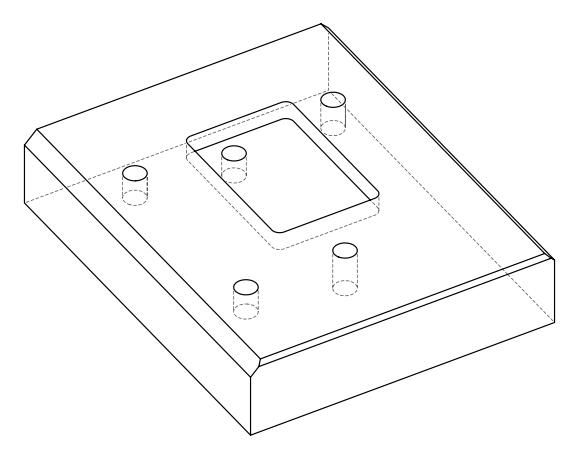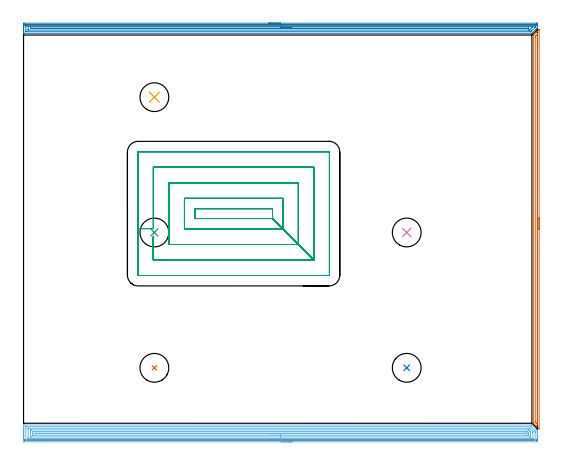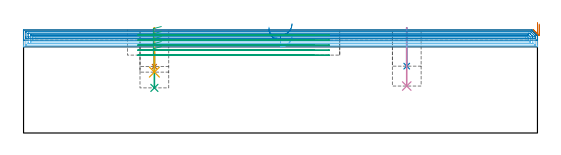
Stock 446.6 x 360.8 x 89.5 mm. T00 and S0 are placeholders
(PLAN: 9 operations, 2 tool changes, 61.1 min)
(1 INDEXABLE_INSERT_DRILL_BLIND_HOLE_FROM_SOLID | STEP1POCKET | UGT0302_004 | 0.14 min | 15541 mm3)
(2 INDEXABLE_INSERT_DRILL_BLIND_HOLE_FROM_SOLID_1 | STEP1POCKET_1 | UGT0302_004 | 0.14 min | 15394 mm3)
(3 INDEXABLE_INSERT_DRILL_BLIND_HOLE_FROM_SOLID_2 | STEP1POCKET_2 | UGT0302_004 | 0.13 min | 24659 mm3)
(4 INDEXABLE_INSERT_DRILL_BLIND_HOLE_FROM_SOLID_3 | STEP1POCKET_3 | UGT0302_004 | 0.2 min | 23879 mm3)
(5 INDEXABLE_INSERT_DRILL_BLIND_HOLE_FROM_SOLID_4 | STEP1POCKET_4 | UGT0302_004 | 0.16 min | 17945 mm3)
(6 AREA_MILL | FG_CHAMFER_SURFACE | UGT0205_001 | 21.59 min | 47599 mm3)
(7 AREA_MILL_1 | FG_CHAMFER_SURFACE_1 | UGT0205_001 | 5.66 min | 3995 mm3)
(8 AREA_MILL_2 | FG_CHAMFER_SURFACE_2 | UGT0205_001 | 14.41 min | 17224 mm3)
(9 MILL_RECTANGULAR_POCKET | POCKET_RECTANGULAR_STRAIGHT | UGT0201_100 | Follow Part, ap 4.5, ae 75% | 18.65 min | 492933 mm3)
(TOOL UGT0302_004 | Indexable Insert Drill 25mm | D25 PA180 FL50 Z2)
(TOOL UGT0205_001 | Chamfer Mill 20 x 3 x 45 deg. | D20 FL50 Z2)
(TOOL UGT0201_100 | End Mill 18 mm | D18 FL22 Z2)
(OP 1 INDEXABLE_INSERT_DRILL_BLIND_HOLE_FROM_SOLID)
G17 G21 G94 G90
T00 M6
G54
G17 G0 G90 X113.7 Y62.8 S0 M3
G43 Z99.5 H0
G94 G81 G98 Z57.8 F250. R91.5
G80
M5
M2
(OP 2 INDEXABLE_INSERT_DRILL_BLIND_HOLE_FROM_SOLID_1)
G17 G21 G94 G90
T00 M6
G54
G17 G0 G90 X333. Y62.8 S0 M3
G43 Z99.5 H0
G94 G81 G98 Z58.1 F250. R91.5
G80
M5
M2
(OP 3 INDEXABLE_INSERT_DRILL_BLIND_HOLE_FROM_SOLID_2)
G17 G21 G94 G90
T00 M6
G54
G17 G0 G90 X113.7 Y180.4 S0 M3
G43 Z99.5 H0
G94 G81 G98 Z39.2 F250. R69.7
G80
M5
M2
(OP 4 INDEXABLE_INSERT_DRILL_BLIND_HOLE_FROM_SOLID_3)
G17 G21 G94 G90
T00 M6
G54
G17 G0 G90 X333. Y180.4 S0 M3
G43 Z99.5 H0
G94 G81 G98 Z40.8 F250. R91.5
G80
M5
M2
(OP 5 INDEXABLE_INSERT_DRILL_BLIND_HOLE_FROM_SOLID_4)
G17 G21 G94 G90
T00 M6
G54
G17 G0 G90 X113.7 Y298. S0 M3
G43 Z99.5 H0
G94 G81 G98 Z52.9 F250. R91.5
G80
M5
M2
(OP 6 AREA_MILL)
G17 G21 G94 G90
T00 M6
G54
G17 G0 G90 X233.3 Y-1.5 S1061 M3
G43 Z99.5 H0
Z84.9
G94 G1 X233.262 Z84.028 F250.
X233.148 Z83.163
X232.959 Z82.312
X232.697 Z81.48
X232.363 Z80.674
X231.96 Z79.9
X231.491 Z79.164
X230.96 Z78.472
X230.371 Z77.829
X229.728 Z77.24
X229.036 Z76.708
X228.3 Z76.24
X227.526 Z75.837
X226.72 Z75.503
X225.888 Z75.241
X225.036 Z75.052
X224.172 Z74.938
X223.3 Z74.9
X0.631 Y-1.499 Z74.901
X0.03 Y-1.493 Z74.904
X0.007 Y-1.492 Z74.906
X0.003 Y-0.894 Z75.504
X0. Y-0.264 Z76.133
Y9.816 Z86.211
Y11.235 Z87.631
Y11.601 Z87.996
Y12.334 Z88.733
Y12.603 Z89.002
X0.003 Y13.035 Z89.427
X0.006 Y13.076 Z89.468
X0.009 Y13.097 Z89.488
X0.184 Y13.1 Z89.5
X441.498
X441.797 Y13.093 Z89.489
X441.809 Y13.092 Z89.488
X442.392 Y12.508 Z88.907
X446.267 Y8.633 Z85.032
X446.424 Y8.477 Z84.874
X446.565 Y8.331 Z84.729
X446.595 Y8.295 Z84.691
X446.598 Y8.254 Z84.652
X446.6 Y8.229 Z84.626
Y7.139 Z83.533
Y5.88 Z82.277
Y5.354 Z81.748
Y4.724 Z81.12
Y-0.894 Z75.504
X446.598 Y-1.159 Z75.238
X446.59 Y-1.492 Z74.906
X446.257 Y-1.499 Z74.899
X223.3 Y-1.5 Z74.9
Y-0.086 Z76.314
X2.335 Y-0.085 Z76.315
X2.165 Y-0.082 Z76.318
X2.054 Y-0.079 Z76.321
X2.009 Y-0.073 Z76.327
X2.007 Y-0.06 Z76.34
X2.004 Y-0.001 Z76.399
X2. Y0.417 Z76.817
Y11.127 Z87.527
X2.004 Y11.601 Z88.001
X2.007 Y11.653 Z88.053
X2.009 Y11.673 Z88.073
X2.081 Y11.679 Z88.079
X2.25 Y11.684 Z88.084
X2.335 Y11.685 Z88.085
X440.52
X440.604 Y11.684 Z88.084
X440.688 Y11.682 Z88.082
X440.741 Y11.679 Z88.079
X440.781 Y11.657 Z88.057
X440.841 Y11.601 Z88.001
X441.498 Y10.952 Z87.352
X443.526 Y8.924 Z85.324
X444.181 Y8.266 Z84.666
X444.408 Y8.031 Z84.431
X444.59 Y7.82 Z84.22
X444.596 Y7.616 Z84.016
X444.599 Y7.139 Z83.539
X444.6 Y6.72 Z83.12
Y0.473 Z76.873
X444.596 Y-0.001 Z76.399
X444.593 Y-0.053 Z76.347
X444.591 Y-0.073 Z76.327
X444.519 Y-0.079 Z76.321
X444.35 Y-0.084 Z76.316
X444.265 Y-0.085 Z76.315
X223.3 Y-0.086 Z76.314
Y1.328 Z77.728
X4.664 Y1.329 Z77.729
X4.208 Y1.33 Z77.73
X4.056 Y1.333 Z77.733
X4.01 Y1.335 Z77.735
X4.005 Y1.438 Z77.838
X4.002 Y1.576 Z77.976
X4. Y1.784 Z78.184
Y1.991 Z78.391
X4.001 Y9.816 Z86.216
X4.002 Y10.022 Z86.422
X4.01 Y10.23 Z86.63
X4.017 Y10.265 Z86.665
X4.038 Y10.268 Z86.668
X4.094 Y10.27 Z86.67
X4.208 Y10.271 Z86.671
X4.646 Y10.272 Z86.672
X438.815 Y10.271 Z86.671
X439.256 Y10.269 Z86.669
X439.71 Y10.264 Z86.664
X440.175 Y9.816 Z86.216
X440.604 Y9.396 Z85.796
X442.392 Y7.609 Z84.009
X442.508 Y7.49 Z83.89
X442.564 Y7.43 Z83.83
X442.588 Y7.401 Z83.801
X442.592 Y7.346 Z83.746
X442.598 Y7.139 Z83.539
X442.6 Y6.932 Z83.332
X442.599 Y1.784 Z78.184
X442.598 Y1.578 Z77.978
X442.59 Y1.37 Z77.77
X442.583 Y1.334 Z77.734
X442.562 Y1.332 Z77.732
X442.506 Y1.33 Z77.73
X442.392 Y1.329 Z77.729
X441.954 Y1.328 Z77.728
X223.3
Y2.743 Z79.143
X6.824
X6.055 Y2.749 Z79.149
X6.016
X6.01 Y2.792 Z79.192
X6.006 Y2.902 Z79.302
X6.002 Y3.123 Z79.523
X6. Y3.565 Z79.965
Y8.027 Z84.427
X6.002 Y8.476 Z84.876
X6.006 Y8.698 Z85.098
X6.01 Y8.808 Z85.208
X6.017 Y8.851 Z85.251
X6.068 Y8.852 Z85.252
X6.89 Y8.857 Z85.257
X6.957
X438.401
X438.608 Y8.855 Z85.255
X438.659 Y8.853 Z85.253
X438.681 Y8.851 Z85.251
X438.707 Y8.832 Z85.232
X438.815 Y8.732 Z85.132
X439.52 Y8.031 Z84.431
X439.71 Y7.842 Z84.242
X440.411 Y7.139 Z83.539
X440.509 Y7.037 Z83.437
X440.566 Y6.973 Z83.373
X440.59 Y6.942 Z83.342
X440.592 Y6.916 Z83.316
X440.597 Y6.694 Z83.094
X440.6 Y6.25 Z82.65
Y6.246 Z82.646
Y3.572 Z79.972
X440.598 Y3.124 Z79.524
X440.594 Y2.902 Z79.302
X440.59 Y2.792 Z79.192
X440.583 Y2.749 Z79.149
X440.532 Y2.748 Z79.148
X439.71 Y2.743 Z79.143
X439.643
X223.3
Y4.157 Z80.557
X8.984
X8.679 Y4.158 Z80.558
X8.085 Y4.161 Z80.561
X8.03 Y4.164 Z80.564
X8.01 Y4.173 Z80.573
X8.004 Y4.243 Z80.643
X8.002 Y4.461 Z80.861
X8. Y5.139 Z81.539
Y6.924 Z83.324
X8.001 Y7.139 Z83.539
X8.003 Y7.308 Z83.708
X8.007 Y7.392 Z83.792
X8.009 Y7.429 Z83.829
X8.07 Y7.436 Z83.836
X8.377 Y7.44 Z83.84
X8.679 Y7.442 Z83.842
X9.268 Y7.443 Z83.843
X436.723 Y7.442 Z83.842
X437.027 Y7.441 Z83.841
X437.623 Y7.436 Z83.836
X437.921 Y7.177 Z83.577
X437.959 Y7.139 Z83.539
X438.59 Y6.471 Z82.871
X438.593 Y6.246 Z82.646
X438.599 Y5.569 Z81.969
Y4.461 Z80.861
X438.597 Y4.292 Z80.692
X438.594 Y4.207 Z80.607
X438.591 Y4.171 Z80.571
X438.53 Y4.164 Z80.564
X438.223 Y4.16 Z80.56
X437.921 Y4.158 Z80.558
X437.332 Y4.157 Z80.557
X223.3
Y5.571 Z81.971
X10.467
X10.248 Y5.573 Z81.973
X10.087 Y5.576 Z81.976
X10.015 Y5.578 Z81.978
X10.01 Y5.619 Z82.019
X10.007 Y5.813 Z82.213
X10.018 Y6.022 Z82.422
X10.467 Y6.026 Z82.426
X10.686 Y6.028 Z82.428
X436.133
X436.352 Y6.027 Z82.427
X436.513 Y6.024 Z82.424
X436.585 Y6.022 Z82.422
X436.59 Y5.981 Z82.381
X436.593 Y5.787 Z82.187
X436.582 Y5.578 Z81.978
X436.133 Y5.573 Z81.973
X435.914 Y5.572 Z81.972
X223.3 Y5.571 Z81.971
X222.428 Z82.009
X221.563 Z82.123
X220.712 Z82.312
X219.88 Z82.574
X219.074 Z82.908
X218.3 Z83.311
X217.564 Z83.78
X216.872 Z84.311
X216.229 Z84.9
X215.64 Z85.543
X215.108 Z86.235
X214.64 Z86.971
X214.237 Z87.745
X213.903 Z88.551
X213.641 Z89.383
X213.452 Z90.235
X213.338 Z91.1
X213.3 Z91.971
G0 Z99.5
M5
M2
(OP 7 AREA_MILL_1)
G17 G21 G94 G90
T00 M6
G54
G17 G0 G90 X448.1 Y193.3 S1061 M3
G43 Z99.5 H0
Z94.7
G94 G1 Y193.262 Z93.828 F250.
Y193.148 Z92.964
Y192.959 Z92.112
Y192.697 Z91.28
Y192.363 Z90.474
Y191.96 Z89.7
Y191.492 Z88.964
Y190.96 Z88.272
Y190.371 Z87.629
Y189.728 Z87.04
Y189.036 Z86.508
Y188.3 Z86.04
Y187.526 Z85.637
Y186.72 Z85.303
Y185.888 Z85.041
Y185.036 Z84.852
Y184.172 Z84.738
Y183.3 Z84.7
Y9.898
X448.094 Y9.824 Z84.704
X448.093 Y9.818 Z84.705
X448.075 Y9.824 Z84.723
X445.708 Y12.192 Z87.092
X443.43 Y14.471 Z89.369
X443.304 Y14.605 Z89.49
X443.3 Y14.886 Z89.5
Y351.714
X443.304 Y351.995 Z89.49
X443.431 Y352.131 Z89.369
X447.778 Y356.479 Z85.021
X447.933 Y356.634 Z84.864
X448.079 Y356.776 Z84.718
X448.095 Y356.783 Z84.703
X448.099 Y356.776 Z84.699
X448.1 Y183.3 Z84.7
X446.686 Z86.114
Y14.794
X446.685 Y13.993 Z86.115
X446.683 Y13.903 Z86.117
X446.679 Y13.809 Z86.121
X446.667 Y13.694 Z86.133
X446.593 Y13.764 Z86.207
X446.358 Y13.993 Z86.442
X445.7 Y14.65 Z87.1
X445.463 Y14.886 Z87.337
X444.807 Y15.546 Z87.993
X444.751 Y15.607 Z88.049
X444.725 Y15.637 Z88.075
X444.721 Y15.688 Z88.079
X444.717 Y15.78 Z88.083
X444.715 Y15.872 Z88.085
X444.714 Y350.019 Z88.086
X444.719 Y350.82 Z88.081
X444.72 Y350.907 Z88.08
X444.734 Y350.972 Z88.066
X444.807 Y351.05 Z87.993
X445.136 Y351.384 Z87.664
X445.463 Y351.714 Z87.337
X446.475 Y352.725 Z86.325
X446.593 Y352.843 Z86.207
X446.633 Y352.881 Z86.167
X446.666 Y352.909 Z86.134
X446.678 Y352.918 Z86.122
X446.68 Y352.885 Z86.12
X446.684 Y352.7 Z86.116
X446.686 Y352.607 Z86.114
Y352.514
Y183.3
Y182.428 Z86.152
Y181.564 Z86.266
Y180.712 Z86.455
Y179.88 Z86.717
Y179.074 Z87.051
Y178.3 Z87.454
Y177.564 Z87.923
Y176.872 Z88.454
Y176.229 Z89.043
Y175.64 Z89.686
Y175.108 Z90.378
Y174.64 Z91.114
Y174.237 Z91.888
Y173.903 Z92.694
Y173.641 Z93.526
Y173.452 Z94.378
Y173.338 Z95.243
Y173.3 Z96.114
G0 Z99.5
M5
M2
(OP 8 AREA_MILL_2)
G17 G21 G94 G90
T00 M6
G54
G17 G0 G90 X213.3 Y362.3 S1061 M3
G43 Z99.5 H0
Z90.7
G94 G1 X213.338 Z89.828 F250.
X213.452 Z88.964
X213.641 Z88.112
X213.903 Z87.28
X214.237 Z86.474
X214.64 Z85.7
X215.109 Z84.964
X215.64 Z84.272
X216.229 Z83.629
X216.872 Z83.04
X217.564 Z82.508
X218.3 Z82.04
X219.074 Z81.637
X219.88 Z81.303
X220.712 Z81.041
X221.564 Z80.852
X222.428 Z80.738
X223.3 Z80.7
X445.525
X445.969 Y362.299 Z80.701
X446.408 Y362.295 Z80.703
X446.59 Y362.291 Z80.705
X446.6 Y361.862 Z81.133
Y361.603 Z81.393
Y360.982 Z82.012
Y360.463 Z82.534
Y360.101 Z82.894
Y359.582 Z83.414
Y359.221 Z83.773
Y358.442 Z84.556
Y358.391 Z84.607
X446.597 Y358.34 Z84.657
X446.594 Y358.305 Z84.692
X446.565 Y358.269 Z84.729
X446.408 Y358.108 Z84.892
X445.969 Y357.669 Z85.33
X445.762 Y357.46 Z85.536
X445.169 Y356.869 Z86.131
X445.075 Y356.774 Z86.224
X444.881 Y356.579 Z86.417
X444.327 Y356.027 Z86.973
X444.181 Y355.88 Z87.118
X444.001 Y355.699 Z87.297
X442.392 Y354.091 Z88.906
X442.24 Y353.938 Z89.057
X442.087 Y353.786 Z89.212
X441.945 Y353.645 Z89.353
X441.805 Y353.505 Z89.491
X441.498 Y353.5 Z89.5
X0.184
X0.004 Y353.499 Z89.492
X0. Y353.859 Z89.141
Y354.095 Z88.904
Y354.818 Z88.177
Y356.06 Z86.937
Y357.46 Z85.536
Y361.603 Z81.395
X0.004 Y361.862 Z81.135
X0.01 Y362.292 Z80.706
X0.191 Y362.295 Z80.703
X0.631 Y362.3 Z80.7
X223.3
Y360.886 Z82.114
X444.279 Y360.885 Z82.115
X444.556 Y360.88 Z82.12
X444.584 Y360.879 Z82.121
X444.59 Y360.862 Z82.138
X444.596 Y360.826 Z82.174
X444.598 Y360.792 Z82.208
X444.6 Y359.689 Z83.311
X444.598 Y359.221 Z83.779
X444.595 Y358.813 Z84.187
X444.59 Y358.752 Z84.248
X444.56 Y358.718 Z84.282
X444.479 Y358.633 Z84.367
X444.191 Y358.34 Z84.66
X441.515 Y355.665 Z87.335
X441.079 Y355.231 Z87.769
X440.918 Y355.074 Z87.926
X440.788 Y354.949 Z88.051
X440.749 Y354.921 Z88.079
X440.703 Y354.919 Z88.081
X440.604 Y354.916 Z88.084
X440.506 Y354.915 Z88.085
X2.321
X2.044 Y354.92 Z88.08
X2.016 Y354.921 Z88.079
X2.01 Y354.938 Z88.062
X2.004 Y354.974 Z88.026
X2.002 Y355.008 Z87.992
X2. Y355.231 Z87.769
Y355.699 Z87.301
Y359.221 Z83.779
Y359.633 Z83.367
X2.003 Y360.101 Z82.899
X2.01 Y360.505 Z82.495
X2.03 Y360.879 Z82.121
X2.419 Y360.884 Z82.116
X2.517 Y360.885 Z82.115
X223.3 Y360.886 Z82.114
Y359.472 Z83.528
X442.392 Y359.471 Z83.529
X442.477 Y359.47 Z83.53
X442.544 Y359.467 Z83.533
X442.582 Y359.465 Z83.535
X442.59 Y359.425 Z83.575
Y359.221 Z83.779
X442.502 Y359.113 Z83.887
X442.392 Y358.995 Z84.005
X442.064 Y358.664 Z84.336
X441.741 Y358.34 Z84.66
X440.604 Y357.203 Z85.797
X440.289 Y356.889 Z86.111
X439.975 Y356.579 Z86.421
X439.84 Y356.451 Z86.549
X439.71 Y356.336 Z86.664
X439.068 Y356.33 Z86.67
X438.815 Y356.329 Z86.671
X4.208
X4.123 Y356.33 Z86.67
X4.056 Y356.333 Z86.667
X4.018 Y356.335 Z86.665
X4.01 Y356.375 Z86.625
X4.005 Y356.579 Z86.421
X4.001 Y356.783 Z86.217
X4.002 Y359.424 Z83.576
X4.006 Y359.454 Z83.546
X4.011 Y359.465 Z83.535
X4.018 Y359.467 Z83.533
X4.08 Y359.47 Z83.53
X4.208 Y359.471 Z83.529
X223.3 Y359.472 Z83.528
Y358.057 Z84.943
X438.587
X438.815 Y358.056 Z84.944
X438.95 Y358.053 Z84.947
X438.983 Y358.051 Z84.949
X438.962 Y358.021 Z84.979
X438.927 Y357.978 Z85.022
X438.9 Y357.949 Z85.051
X438.877 Y357.926 Z85.074
X438.815 Y357.868 Z85.132
X438.676 Y357.75 Z85.25
X438.524 Y357.746 Z85.254
X438.241 Y357.744 Z85.256
X437.921 Y357.743 Z85.257
X6.603
X6.284 Y357.744 Z85.256
X6.124 Y357.747 Z85.253
X6.025 Y357.749 Z85.251
X6.01 Y357.792 Z85.208
X6.008 Y357.9 Z85.1
X6.01 Y358.008 Z84.992
X6.025 Y358.051 Z84.949
X6.124 Y358.054 Z84.946
X6.285 Y358.056 Z84.944
X8.679 Y358.057 Z84.943
X223.3
X224.172 Z84.981
X225.037 Z85.095
X225.888 Z85.283
X226.72 Z85.546
X227.526 Z85.88
X228.3 Z86.282
X229.036 Z86.751
X229.728 Z87.282
X230.371 Z87.872
X230.96 Z88.515
X231.492 Z89.207
X231.96 Z89.943
X232.363 Z90.716
X232.697 Z91.522
X232.959 Z92.354
X233.148 Z93.206
X233.262 Z94.071
X233.3 Z94.943
G0 Z99.5
M5
M2
(OP 9 MILL_RECTANGULAR_POCKET)
G17 G21 G94 G90
T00 M6
G54
G17 G0 G90 X119.744 Y156.5 S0 M3
G43 Z99.5 H0
Z92.5
G94 G1 X112.8 Z90.639 F250.
Y177.024 Z85.14
Y156.5 F500.
X252.3
X216.3 Y192.5
Y201.1
X148.8
Y192.5
X216.3
X225.3 Y183.5
Y210.1
X139.8
Y183.5
X225.3
X238.8 Y170.
Y223.6
X126.3
Y170.
X238.8
X252.3 Y156.5
Y237.1
X112.8
Y183.775
X99.3
Y143.3
G3 X99.6 Y143. R0.3
G1 X265.5
G3 X265.8 Y143.3 R0.3
G1 Y250.3
G3 X265.5 Y250.6 R0.3
G1 X99.6
G3 X99.3 Y250.3 R0.3
G1 Y183.775
Y182.775
G0 X119.744 Y156.5 Z88.14
G1 X112.8 Z86.279 F250.
Y177.024 Z80.78
Y156.5 F500.
X252.3
X216.3 Y192.5
Y201.1
X148.8
Y192.5
X216.3
X225.3 Y183.5
Y210.1
X139.8
Y183.5
X225.3
X238.8 Y170.
Y223.6
X126.3
Y170.
X238.8
X252.3 Y156.5
Y237.1
X112.8
Y183.775
X99.3
Y143.3
G3 X99.6 Y143. R0.3
G1 X265.5
G3 X265.8 Y143.3 R0.3
G1 Y250.3
G3 X265.5 Y250.6 R0.3
G1 X99.6
G3 X99.3 Y250.3 R0.3
G1 Y183.775
Y182.775
G0 X119.744 Y156.5 Z83.78
G1 X112.8 Z81.919 F250.
Y177.024 Z76.42
Y156.5 F500.
X252.3
X216.3 Y192.5
Y201.1
X148.8
Y192.5
X216.3
X225.3 Y183.5
Y210.1
X139.8
Y183.5
X225.3
X238.8 Y170.
Y223.6
X126.3
Y170.
X238.8
X252.3 Y156.5
Y237.1
X112.8
Y183.775
X99.3
Y143.3
G3 X99.6 Y143. R0.3
G1 X265.5
G3 X265.8 Y143.3 R0.3
G1 Y250.3
G3 X265.5 Y250.6 R0.3
G1 X99.6
G3 X99.3 Y250.3 R0.3
G1 Y183.775
Y182.775
G0 X119.744 Y156.5 Z79.42
G1 X112.8 Z77.559 F250.
Y177.024 Z72.06
Y156.5 F500.
X252.3
X216.3 Y192.5
Y201.1
X148.8
Y192.5
X216.3
X225.3 Y183.5
Y210.1
X139.8
Y183.5
X225.3
X238.8 Y170.
Y223.6
X126.3
Y170.
X238.8
X252.3 Y156.5
Y237.1
X112.8
Y183.775
X99.3
Y143.3
G3 X99.6 Y143. R0.3
G1 X265.5
G3 X265.8 Y143.3 R0.3
G1 Y250.3
G3 X265.5 Y250.6 R0.3
G1 X99.6
G3 X99.3 Y250.3 R0.3
G1 Y183.775
Y182.775
G0 X119.744 Y156.5 Z75.06
G1 X112.8 Z73.199 F250.
Y177.024 Z67.7
Y156.5 F500.
X252.3
X216.3 Y192.5
Y201.1
X148.8
Y192.5
X216.3
X225.3 Y183.5
Y210.1
X139.8
Y183.5
X225.3
X238.8 Y170.
Y223.6
X126.3
Y170.
X238.8
X252.3 Y156.5
Y237.1
X112.8
Y183.775
X99.3
Y143.3
G3 X99.6 Y143. R0.3
G1 X265.5
G3 X265.8 Y143.3 R0.3
G1 Y250.3
G3 X265.5 Y250.6 R0.3
G1 X99.6
G3 X99.3 Y250.3 R0.3
G1 Y183.775
Y182.775
G0 Z99.5
M5
M2
